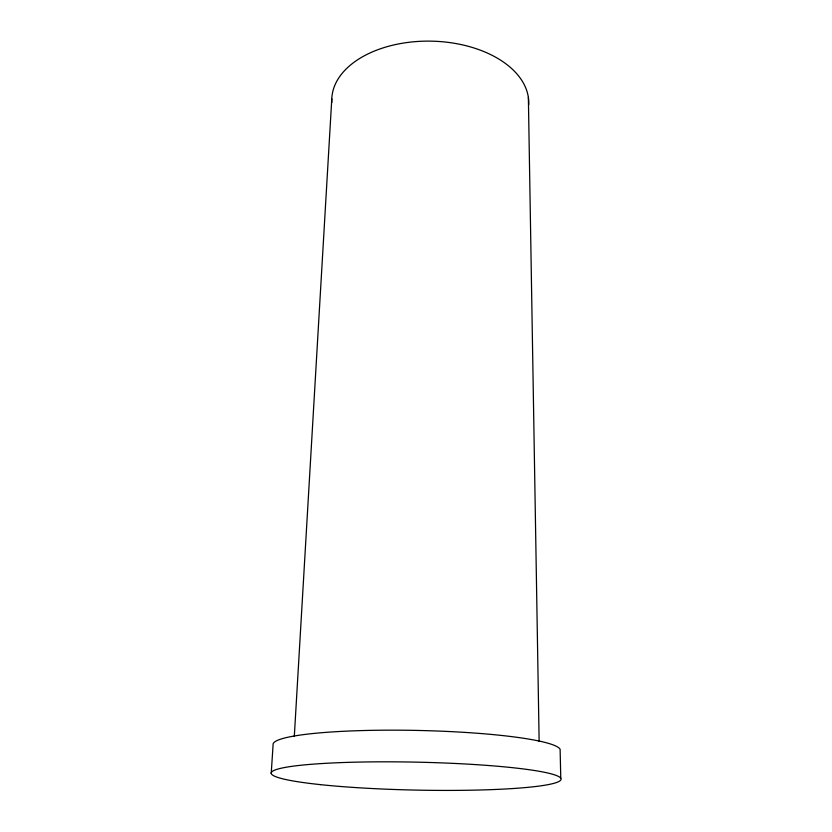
<?xml version="1.0" encoding="UTF-8"?>
<svg xmlns="http://www.w3.org/2000/svg" width="832" height="832" viewBox="0 0 832 832"><rect width="100%" height="100%" fill="white"/><g stroke="black" fill="none" stroke-linecap="round" stroke-linejoin="round"><path stroke-width="1.25" d="M294.31 736.403L331.791 98.81M271.222 773.438L273.083 744.827A143.707 17.004 1.2 0 1 410.519 730.309A143.707 17.004 1.2 0 1 560.113 749.289L560.778 778.222M528.372 97.417L539.136 741.499M331.833 102.44A98.509 60.351 1.2 0 1 430.04 41.132A98.509 60.351 1.2 0 1 528.705 104.749M320.455 784.638A144.976 13.978 1.2 0 0 558.262 781.81A144.976 13.978 1.2 0 0 369.668 761.914A144.976 13.978 1.2 0 0 320.455 784.638"/></g></svg>
